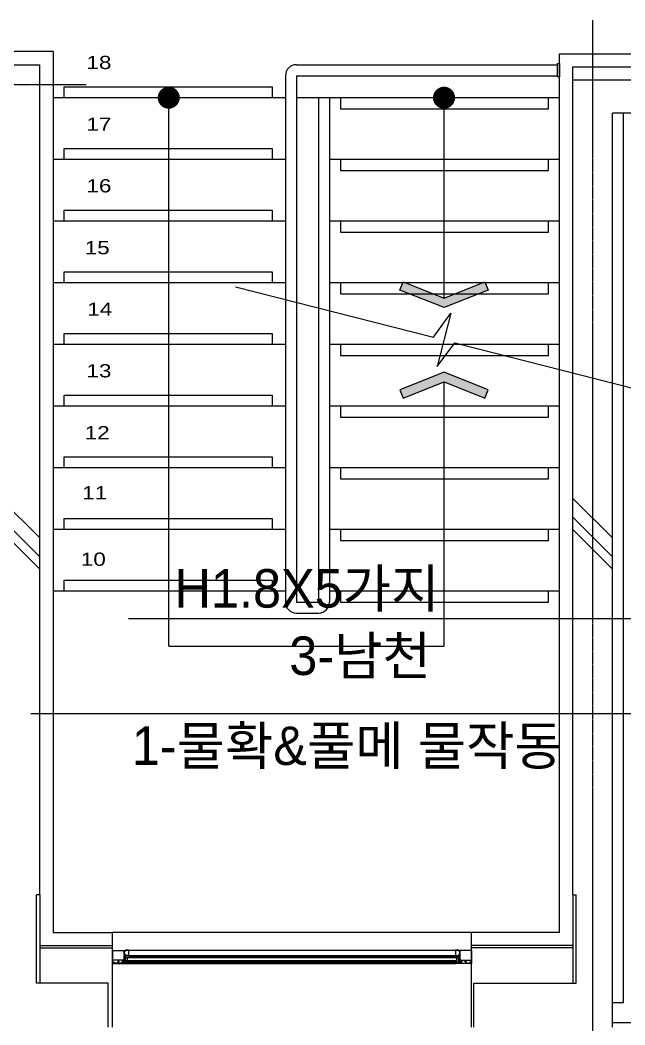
# Model space of a CAD drawing. Header units: inches. Extents: x 58 to 28157, y 27 to 25596.
# Drawn here: x 7058 to 9804, y 9343 to 13906 of the extents above; entities that cross this region are included whole.
import ezdxf
from ezdxf.enums import TextEntityAlignment as Align

# ---------------------------------------------------------------- set-up
doc = ezdxf.new("R2010")
doc.units = ezdxf.units.IN
doc.header["$MEASUREMENT"] = 0
doc.linetypes.add('CEN', pattern=[62, 60, -1, 0, -1])
for name, color, linetype in [('00-DIM', 1, 'Continuous'), ('9', 9, 'Continuous'), ('CEN', 1, 'CEN'), ('CONC', 2, 'Continuous'), ('DIM', 8, 'Continuous'), ('DOOR', 4, 'Continuous'), ('ele', 7, 'Continuous'), ('FIN', 6, 'Continuous'), ('PLANT-05-INCHUL-TEXT', 7, 'Continuous'), ('SHEET', 1, 'Continuous'), ('STAIR', 7, 'Continuous'), ('WAL', 7, 'Continuous'), ('문', 4, 'Continuous')]:
    doc.layers.add(name, color=color, linetype=linetype)
doc.styles.add('GHS', font='Dotum.ttf')
doc.styles.add('돋음', font='Dotum.ttf')
doc.dimstyles.new('small', dxfattribs={"dimscale": 1200, "dimtxt": 3, "dimasz": 2, "dimexe": 0, "dimexo": 0, "dimgap": 1, "dimtad": 1, "dimdec": 0, "dimrnd": 0.25, "dimzin": 12, "dimdsep": 46, "dimlunit": 6, "dimtxsty": '돋음', "dimblk": 'DOTSMALL', "dimcen": 5, "dimclrd": 1, "dimclre": 1, "dimclrt": 256, "dimazin": 0, "dimtfac": 1, "dimtdec": 0, "dimtmove": 0, "dimatfit": 2, "dimldrblk": 'DATUMFILLED', "dimfxl": 0, "dimtolj": 1, "dimtzin": 0, "dimarcsym": 0})

# ---------------------------------------------------------------- blocks, each defined once
blk = doc.blocks.new('ARROWX')
blk.add_lwpolyline([(-0.2, -0.5), (-0.293, -0.463), (-0.108, 0), (-0.293, 0.463), (-0.2, 0.5), (0, 0)], close=True)
for points in [[(-0.2, 0.5), (-0.293, 0.463), (0, 0), (-0.108, 0)], [(0, 0), (-0.108, 0), (-0.2, -0.5), (-0.293, -0.463)]]:
    blk.add_solid(points)
blk = doc.blocks.new('_DOTSMALL')
at = {"color": 0, "linetype": 'ByBlock', "const_width": 0.5}
blk.add_lwpolyline([(-0.0625, 0, 1), (0.0625, 0, 1)], format="xyb", close=True, dxfattribs=at)
blk = doc.blocks.new('DOT')
at = {"layer": 'DIM', "color": 0, "linetype": 'ByBlock'}
blk.add_line((-0.5, 0), (-1, 0), dxfattribs=at)
at = {"layer": 'DIM', "color": 0, "linetype": 'ByBlock', "const_width": 0.5}
blk.add_lwpolyline([(-0.25, 0, 1), (0.25, 0, 1)], format="xyb", close=True, dxfattribs=at)

msp = doc.modelspace()

# ---------------------------------------------------------------- linework, layer by layer
at = {"layer": '9'}
for p, q in [((9568.1, 13633.3), (9568.1, 13693.3)), ((9568.1, 13693.3), (11408.1, 13693.3)), ((7148.1, 11554.2), (6968.1, 11734.2)), ((9748.1, 11554.2), (9568.1, 11734.2)), ((7148.1, 11469.1), (6968.1, 11649.1)), ((9748.1, 11469.1), (9568.1, 11649.1)), ((7148.1, 11412.5), (6968.1, 11592.5)), ((9748.1, 11412.5), (9568.1, 11592.5)), ((7148.1, 9933.3), (7148.1, 9533.3)), ((9568.1, 9933.3), (9568.1, 9533.3)), ((7148.1, 9703.3), (7478.1, 9703.3)), ((7148.1, 9693.3), (7478.1, 9693.3)), ((9568.1, 9703.3), (9108.1, 9703.3)), ((9568.1, 9693.3), (9108.1, 9693.3))]:
    msp.add_line(p, q, dxfattribs=at)
at = {"layer": 'CEN'}
for p, q in [((9658.1, 9054.3), (9658.1, 13905.7)), ((3258.1, 13613.3), (7358.1, 13613.3))]:
    msp.add_line(p, q, dxfattribs=at)
at = {"layer": 'CONC', "linetype": 'Continuous'}
for p, q in [((6868.1, 13703.3), (7148.1, 13703.3)), ((7148.1, 9933.3), (7148.1, 13703.3)), ((7133.1, 9533.3), (7133.1, 9933.3)), ((7148.1, 9933.3), (7133.1, 9933.3)), ((9568.1, 9933.3), (9583.1, 9933.3)), ((9583.1, 9533.3), (9583.1, 9933.3)), ((7458.1, 9533.3), (7133.1, 9533.3)), ((7458.1, 9333.3), (7458.1, 9533.3)), ((9118.1, 9533.3), (9583.1, 9533.3))]:
    msp.add_line(p, q, dxfattribs=at)
at = {"layer": 'CONC'}
for p, q in [((9568.1, 9933.3), (9568.1, 13633.3)), ((11398.1, 13633.3), (9568.1, 13633.3)), ((9748.1, 9333.3), (9748.1, 13483.3)), ((11398.1, 13483.3), (9748.1, 13483.3)), ((9798.1, 9443.3), (9798.1, 13483.3)), ((9118.1, 9333.3), (9118.1, 9533.3))]:
    msp.add_line(p, q, dxfattribs=at)
at = {"layer": 'DOOR', "color": 4}
for p, q in [((8313.1, 13703.3), (9498.1, 13703.3)), ((8263.1, 13653.3), (8263.1, 11263.3)), ((8313.1, 13653.3), (8313.1, 11263.3)), ((8313.1, 13653.3), (9498.1, 13653.3)), ((8413.1, 13553.3), (8413.1, 11263.3)), ((8463.1, 13553.3), (8463.1, 11263.3)), ((8313.1, 11263.3), (8413.1, 11263.3)), ((8313.1, 11213.3), (8413.1, 11213.3))]:
    msp.add_line(p, q, dxfattribs=at)
msp.add_lwpolyline([(9508.1, 13708.3), (9508.1, 13648.3), (9498.1, 13648.3), (9498.1, 13708.3)], close=True, dxfattribs=at)
for centre, start, end in [((8313.1, 13653.3), 90, 180), ((8313.1, 11263.3), 180, 270), ((8413.1, 11263.3), 270, 0)]:
    msp.add_arc(centre, 50, start, end, dxfattribs=at)
at = {"layer": 'ele', "color": 4}
for p, q in [((8263.1, 13553.3), (7208.1, 13553.3)), ((9508.1, 13553.3), (8313.1, 13553.3))]:
    msp.add_line(p, q, dxfattribs=at)
at = {"layer": 'ele'}
for p, q in [((8263.1, 13273.3), (7208.1, 13273.3)), ((9508.1, 13273.3), (8463.1, 13273.3)), ((8263.1, 12993.3), (7208.1, 12993.3)), ((9508.1, 12993.3), (8463.1, 12993.3)), ((8263.1, 12713.3), (7208.1, 12713.3)), ((9508.1, 12713.3), (8463.1, 12713.3)), ((8263.1, 12433.3), (7208.1, 12433.3)), ((9508.1, 12433.3), (8463.1, 12433.3)), ((8263.1, 12153.3), (7208.1, 12153.3)), ((9508.1, 12153.3), (8463.1, 12153.3)), ((8263.1, 11873.3), (7208.1, 11873.3)), ((9508.1, 11873.3), (8463.1, 11873.3)), ((8263.1, 11593.3), (7208.1, 11593.3)), ((9508.1, 11593.3), (8463.1, 11593.3)), ((8263.1, 11313.3), (7208.1, 11313.3)), ((9508.1, 11313.3), (8463.1, 11313.3)), ((7733.1, 11063.3), (8983.1, 11063.3)), ((9108.1, 9763.3), (7478.1, 9763.3))]:
    msp.add_line(p, q, dxfattribs=at)
at = {"layer": 'ele', "color": 5}
for points in [[(7258.1, 13553.3), (7258.1, 13603.3), (8203.1, 13603.3), (8203.1, 13553.3)], [(8513.1, 13553.3), (8513.1, 13503.3), (9458.1, 13503.3), (9458.1, 13553.3)], [(7258.1, 13273.3), (7258.1, 13323.3), (8203.1, 13323.3), (8203.1, 13273.3)], [(8513.1, 13273.3), (8513.1, 13223.3), (9458.1, 13223.3), (9458.1, 13273.3)], [(7258.1, 12993.3), (7258.1, 13043.3), (8203.1, 13043.3), (8203.1, 12993.3)], [(8513.1, 12993.3), (8513.1, 12943.3), (9458.1, 12943.3), (9458.1, 12993.3)], [(7258.1, 12713.3), (7258.1, 12763.3), (8203.1, 12763.3), (8203.1, 12713.3)], [(8513.1, 12713.3), (8513.1, 12663.3), (9458.1, 12663.3), (9458.1, 12713.3)], [(7258.1, 12433.3), (7258.1, 12483.3), (8203.1, 12483.3), (8203.1, 12433.3)], [(8513.1, 12433.3), (8513.1, 12383.3), (9458.1, 12383.3), (9458.1, 12433.3)], [(7258.1, 12153.3), (7258.1, 12203.3), (8203.1, 12203.3), (8203.1, 12153.3)], [(8513.1, 12153.3), (8513.1, 12103.3), (9458.1, 12103.3), (9458.1, 12153.3)], [(7258.1, 11873.3), (7258.1, 11923.3), (8203.1, 11923.3), (8203.1, 11873.3)], [(8513.1, 11873.3), (8513.1, 11823.3), (9458.1, 11823.3), (9458.1, 11873.3)], [(7258.1, 11593.3), (7258.1, 11643.3), (8203.1, 11643.3), (8203.1, 11593.3)], [(8513.1, 11593.3), (8513.1, 11543.3), (9458.1, 11543.3), (9458.1, 11593.3)], [(7258.1, 11313.3), (7258.1, 11363.3), (8203.1, 11363.3), (8203.1, 11313.3)], [(8513.1, 11313.3), (8513.1, 11263.3), (9458.1, 11263.3), (9458.1, 11313.3)]]:
    msp.add_lwpolyline(points, dxfattribs=at)
at = {"layer": 'FIN'}
for p, q in [((7208.1, 13763.3), (6858.1, 13763.3)), ((7208.1, 13763.3), (7208.1, 9763.3)), ((9508.1, 9763.3), (9508.1, 13753.3)), ((9508.1, 13753.3), (10818.1, 13753.3)), ((7208.1, 9763.3), (7478.1, 9763.3)), ((7478.1, 9333.3), (7478.1, 9763.3)), ((9508.1, 9763.3), (9108.1, 9763.3)), ((9108.1, 9333.3), (9108.1, 9763.3))]:
    msp.add_line(p, q, dxfattribs=at)
at = {"layer": 'STAIR', "color": 7, "linetype": 'Continuous'}
for p, q in [((7733.1, 11063.3), (7733.1, 13553.3)), ((8983.1, 12643.1), (8983.1, 13553.3)), ((8983.1, 11063.3), (8983.1, 12263.4))]:
    msp.add_line(p, q, dxfattribs=at)
at = {"layer": 'STAIR', "color": 7, "linetype": 'Continuous', "const_width": 50}
for points in [[(7733.1, 13578.3, 1), (7733.1, 13528.3, 1)], [(8983.1, 13578.3, 1), (8983.1, 13528.3, 1)]]:
    msp.add_lwpolyline(points, format="xyb", close=True, dxfattribs=at)
at = {"layer": 'STAIR'}
msp.add_lwpolyline([(8036.6, 12695.2), (8934.7, 12465.7), (9014.1, 12574.4), (8952.2, 12332.2), (9031.5, 12440.9), (9929.6, 12211.4)], dxfattribs=at)
at = {"layer": 'WAL'}
msp.add_line((9798.1, 9443.3), (9748.1, 9443.3), dxfattribs=at)
at = {"layer": 'WAL', "linetype": 'Continuous'}
msp.add_line((9898.1, 9353.3), (9748.1, 9353.3), dxfattribs=at)
at = {"layer": '문', "color": 7}
for p, q in [((7478.1, 9681.3), (7478.1, 9622.3)), ((9108.1, 9681.3), (9108.1, 9622.3))]:
    msp.add_line(p, q, dxfattribs=at)
at = {"layer": '문', "color": 8}
for p, q in [((7478.1, 9681.3), (7531.1, 9681.3)), ((7508.1, 9681.3), (7531.1, 9681.3)), ((7531.1, 9681.3), (7531.1, 9682.3)), ((7531.1, 9681.3), (7531.1, 9637.3)), ((7531.1, 9678.3), (7536.1, 9678.3)), ((7531.1, 9663.3), (7531.1, 9678.3)), ((7536.1, 9678.3), (7536.1, 9683.3)), ((7551.1, 9683.3), (7536.1, 9683.3)), ((7536.1, 9683.3), (7551.1, 9683.3)), ((7551.1, 9683.3), (7551.1, 9658.3)), ((7551.1, 9683.3), (9035.1, 9683.3)), ((9050.1, 9683.3), (9035.1, 9683.3)), ((9035.1, 9683.3), (9050.1, 9683.3)), ((9035.1, 9683.3), (9035.1, 9658.3)), ((9050.1, 9678.3), (9050.1, 9683.3)), ((9055.1, 9678.3), (9050.1, 9678.3)), ((9055.1, 9681.3), (9055.1, 9682.3)), ((9108.1, 9681.3), (9055.1, 9681.3)), ((9078.1, 9681.3), (9055.1, 9681.3)), ((9055.1, 9681.3), (9055.1, 9637.3)), ((9055.1, 9663.3), (9055.1, 9678.3)), ((9108.1, 9637.3), (9108.1, 9681.6)), ((9108.1, 9681.3), (9108.1, 9629.1)), ((7478.1, 9637.3), (7478.1, 9668.3)), ((7478.1, 9668), (7478.1, 9629.1)), ((7531.1, 9637.3), (7478.1, 9637.3)), ((7483.6, 9627.3), (7478.1, 9627.3)), ((7478.1, 9627.3), (7478.1, 9622.3)), ((7478.1, 9627), (7478.1, 9622.3)), ((7478.4, 9628.8), (7485, 9628.8)), ((7483.5, 9627.3), (7478.4, 9627.3)), ((7483.6, 9625.8), (7483.6, 9627.3)), ((7483.8, 9626.2), (7483.8, 9627)), ((7485.3, 9628.5), (7485.3, 9626.2)), ((7502.1, 9627.3), (7500.6, 9627.3)), ((7500.6, 9627.3), (7500.6, 9625.8)), ((7502.1, 9631.8), (7502.1, 9627.3)), ((7508.1, 9632.8), (7503.1, 9632.8)), ((7503.6, 9631.2), (7506.6, 9631.2)), ((7503.6, 9623.8), (7503.6, 9631.2)), ((7506.6, 9631.2), (7506.6, 9630.8)), ((7506.6, 9630.8), (7508.1, 9630.8)), ((7508.6, 9631.3), (7508.6, 9632.3)), ((7520.6, 9632.3), (7520.6, 9631.3)), ((7525.6, 9632.8), (7521.1, 9632.8)), ((7521.1, 9630.8), (7522.6, 9630.8)), ((7522.6, 9630.8), (7522.6, 9631.2)), ((7522.6, 9631.2), (7525.1, 9631.2)), ((7525.6, 9636.3), (7525.6, 9632.8)), ((7525.6, 9630.7), (7525.6, 9623.8)), ((7530.6, 9637.3), (7526.6, 9637.3)), ((7527.1, 9635.8), (7530.6, 9635.8)), ((7527.1, 9627.3), (7527.1, 9635.8)), ((7528.6, 9627.3), (7527.1, 9627.3)), ((7528.3, 9634.7), (7528.3, 9635.8)), ((7528.3, 9635.8), (7532.1, 9635.8)), ((7528.6, 9625.8), (7528.6, 9627.3)), ((7531.4, 9633.5), (7528.7, 9634.2)), ((7536.1, 9663.3), (7531.1, 9663.3)), ((7531.1, 9638.3), (7531.1, 9657.8)), ((7531.1, 9636.3), (7531.1, 9636.8)), ((7531.6, 9658.3), (7535.6, 9658.3)), ((7532.1, 9637.8), (7531.6, 9637.8)), ((7532.1, 9635.8), (7532.1, 9637.8)), ((7532.1, 9627.8), (7532.1, 9632.5)), ((7536.1, 9623.8), (7532.1, 9627.8)), ((7536.1, 9656.8), (7533.1, 9653.8)), ((7533.1, 9653.8), (7533.1, 9650.8)), ((7533.1, 9650.8), (7536.1, 9647.8)), ((7536.1, 9646.8), (7533.1, 9643.8)), ((7533.1, 9643.8), (7533.1, 9640.8)), ((7533.1, 9640.8), (7536.1, 9637.8)), ((7536.1, 9658.3), (7536.1, 9663.3)), ((7551.1, 9658.3), (7536.1, 9658.3)), ((7536.1, 9657.8), (7536.1, 9656.8)), ((7536.1, 9647.8), (7536.1, 9646.8)), ((7536.1, 9637.8), (7536.1, 9626.8)), ((7537.3, 9630.3), (7537.3, 9652.3)), ((7537.3, 9652.3), (9048.9, 9652.3)), ((9040.9, 9647.3), (7537.3, 9647.3)), ((7537.3, 9635.3), (9040.9, 9635.3)), ((7537.3, 9630.3), (9048.9, 9630.3)), ((7545.3, 9635.3), (7545.3, 9647.3)), ((7545.6, 9627.3), (7545.6, 9625.8)), ((7551.1, 9627.3), (7545.6, 9627.3)), ((7551.1, 9658.3), (9035.1, 9658.3)), ((7551.1, 9622.3), (7551.1, 9627.3)), ((7551.1, 9627.3), (9035.1, 9627.3)), ((9035.1, 9658.3), (9050.1, 9658.3)), ((9035.1, 9627.3), (9040.6, 9627.3)), ((9035.1, 9622.3), (9035.1, 9627.3)), ((9040.6, 9627.3), (9040.6, 9625.8)), ((9040.9, 9635.3), (9040.9, 9647.3)), ((9048.9, 9630.3), (9048.9, 9652.3)), ((9050.1, 9663.3), (9055.1, 9663.3)), ((9050.1, 9658.3), (9050.1, 9663.3)), ((9050.1, 9657.8), (9050.1, 9656.8)), ((9050.1, 9656.8), (9053.1, 9653.8)), ((9053.1, 9650.8), (9050.1, 9647.8)), ((9050.1, 9647.8), (9050.1, 9646.8)), ((9050.1, 9646.8), (9053.1, 9643.8)), ((9053.1, 9640.8), (9050.1, 9637.8)), ((9050.1, 9637.8), (9050.1, 9626.8)), ((9050.1, 9623.8), (9054.1, 9627.8)), ((9054.6, 9658.3), (9050.6, 9658.3)), ((9053.1, 9653.8), (9053.1, 9650.8)), ((9053.1, 9643.8), (9053.1, 9640.8)), ((9054.1, 9637.8), (9054.6, 9637.8)), ((9054.1, 9635.8), (9054.1, 9637.8)), ((9057.9, 9635.8), (9054.1, 9635.8)), ((9054.1, 9627.8), (9054.1, 9632.5)), ((9054.8, 9633.5), (9057.5, 9634.2)), ((9055.1, 9638.3), (9055.1, 9657.8)), ((9055.1, 9637.3), (9108.1, 9637.3)), ((9055.1, 9636.3), (9055.1, 9636.8)), ((9055.6, 9637.3), (9059.6, 9637.3)), ((9059.1, 9635.8), (9055.6, 9635.8)), ((9057.6, 9627.3), (9059.1, 9627.3)), ((9057.6, 9625.8), (9057.6, 9627.3)), ((9057.9, 9634.7), (9057.9, 9635.8)), ((9059.1, 9627.3), (9059.1, 9635.8)), ((9060.6, 9636.3), (9060.6, 9632.8)), ((9060.6, 9632.8), (9065.1, 9632.8)), ((9060.6, 9630.7), (9060.6, 9623.8)), ((9063.6, 9631.2), (9061.1, 9631.2)), ((9063.6, 9630.8), (9063.6, 9631.2)), ((9065.1, 9630.8), (9063.6, 9630.8)), ((9065.6, 9632.3), (9065.6, 9631.3)), ((9077.6, 9631.3), (9077.6, 9632.3)), ((9078.1, 9632.8), (9083.1, 9632.8)), ((9079.6, 9630.8), (9078.1, 9630.8)), ((9082.6, 9631.2), (9079.6, 9631.2)), ((9079.6, 9631.2), (9079.6, 9630.8)), ((9082.6, 9623.8), (9082.6, 9631.2)), ((9084.1, 9631.8), (9084.1, 9627.3)), ((9084.1, 9627.3), (9085.6, 9627.3)), ((9085.6, 9627.3), (9085.6, 9625.8)), ((9100.9, 9628.5), (9100.9, 9626.2)), ((9107.8, 9628.8), (9101.2, 9628.8)), ((9102.4, 9626.2), (9102.4, 9627)), ((9102.6, 9627.3), (9108.1, 9627.3)), ((9102.6, 9625.8), (9102.6, 9627.3)), ((9102.7, 9627.3), (9107.8, 9627.3)), ((9108.1, 9627.3), (9108.1, 9622.3)), ((9108.1, 9627), (9108.1, 9622.3)), ((7478.1, 9622.3), (7477.6, 9622.3)), ((7478.1, 9622.3), (7551.1, 9622.3)), ((7479.6, 9623.8), (7479.6, 9625.8)), ((7479.6, 9625.8), (7483.6, 9625.8)), ((7502.1, 9623.8), (7479.6, 9623.8)), ((7485, 9625.9), (7484.1, 9625.9)), ((7500.6, 9625.8), (7502.1, 9625.8)), ((7502.1, 9625.8), (7502.1, 9623.8)), ((7525.6, 9623.8), (7503.6, 9623.8)), ((7527.1, 9623.8), (7527.1, 9625.8)), ((7527.1, 9625.8), (7528.6, 9625.8)), ((7549.6, 9623.8), (7527.1, 9623.8)), ((7536.1, 9626.8), (7536.9, 9625.8)), ((7546.3, 9623.8), (7536.1, 9623.8)), ((7536.9, 9625.8), (7540.8, 9625.8)), ((7540.8, 9625.8), (7541.1, 9625.5)), ((7541.1, 9625.5), (7546.8, 9625.5)), ((7545.6, 9625.8), (7549.6, 9625.8)), ((7547.1, 9625.2), (7547.1, 9624.6)), ((7549.6, 9625.8), (7549.6, 9623.8)), ((7551.1, 9622.3), (9035.1, 9622.3)), ((9108.1, 9622.3), (9035.1, 9622.3)), ((9036.6, 9625.8), (9036.6, 9623.8)), ((9040.6, 9625.8), (9036.6, 9625.8)), ((9036.6, 9623.8), (9059.1, 9623.8)), ((9039.1, 9625.2), (9039.1, 9624.6)), ((9045.1, 9625.5), (9039.4, 9625.5)), ((9040, 9623.8), (9050.1, 9623.8)), ((9045.4, 9625.8), (9045.1, 9625.5)), ((9049.3, 9625.8), (9045.4, 9625.8)), ((9050.1, 9626.8), (9049.3, 9625.8)), ((9059.1, 9625.8), (9057.6, 9625.8)), ((9059.1, 9623.8), (9059.1, 9625.8)), ((9060.6, 9623.8), (9082.6, 9623.8)), ((9084.1, 9625.8), (9084.1, 9623.8)), ((9085.6, 9625.8), (9084.1, 9625.8)), ((9084.1, 9623.8), (9106.6, 9623.8)), ((9101.2, 9625.9), (9102.1, 9625.9)), ((9106.6, 9625.8), (9102.6, 9625.8)), ((9106.6, 9623.8), (9106.6, 9625.8)), ((9108.1, 9622.3), (9108.6, 9622.3))]:
    msp.add_line(p, q, dxfattribs=at)
at = {"layer": '문', "color": 8, "linetype": 'Continuous'}
for p, q in [((7531.1, 9681), (7530.8, 9681.3)), ((9055.1, 9681), (9055.4, 9681.3))]:
    msp.add_line(p, q, dxfattribs=at)
at = {"layer": '문', "color": 8}
for centre, radius, start, end in [((7478.4, 9629.1), 0.3, 180, 270), ((7478.4, 9627), 0.3, 90, 180), ((7483.5, 9627), 0.3, 0, 90), ((7485, 9628.5), 0.3, 0, 90), ((7503.1, 9631.8), 1, 90, 180), ((7508.1, 9632.3), 0.5, 0, 90), ((7508.1, 9631.3), 0.5, 270, 0), ((7521.1, 9632.3), 0.5, 90, 180), ((7521.1, 9631.3), 0.5, 180, 270), ((7525.1, 9630.7), 0.5, 0, 90), ((7526.6, 9636.3), 1, 90, 180), ((7528.8, 9634.7), 0.5, 180, 255.2564), ((7530.6, 9636.8), 0.5, 0, 90), ((7530.6, 9636.3), 0.5, 270, 0), ((7531.6, 9657.8), 0.5, 90, 180), ((7531.6, 9638.3), 0.5, 180, 270), ((7531.1, 9632.5), 1, 0, 75.2564), ((7535.6, 9657.8), 0.5, 0, 90), ((9050.6, 9657.8), 0.5, 90, 180), ((9055.1, 9632.5), 1, 104.7436, 180), ((9054.6, 9657.8), 0.5, 0, 90), ((9054.6, 9638.3), 0.5, 270, 0), ((9055.6, 9636.8), 0.5, 90, 180), ((9055.6, 9636.3), 0.5, 180, 270), ((9057.4, 9634.7), 0.5, 284.7436, 0), ((9059.6, 9636.3), 1, 0, 90), ((9061.1, 9630.7), 0.5, 90, 180), ((9065.1, 9632.3), 0.5, 0, 90), ((9065.1, 9631.3), 0.5, 270, 0), ((9078.1, 9632.3), 0.5, 90, 180), ((9078.1, 9631.3), 0.5, 180, 270), ((9083.1, 9631.8), 1, 0, 90), ((9101.2, 9628.5), 0.3, 90, 180), ((9102.7, 9627), 0.3, 90, 180), ((9107.8, 9629.1), 0.3, 270, 0), ((9107.8, 9627), 0.3, 0, 90), ((7484.1, 9626.2), 0.3, 180, 270), ((7485, 9626.2), 0.3, 270, 0), ((7546.3, 9624.6), 0.85, 270, 0), ((7546.8, 9625.2), 0.3, 0, 90), ((9039.4, 9625.2), 0.3, 90, 180), ((9040, 9624.6), 0.85, 180, 270), ((9101.2, 9626.2), 0.3, 180, 270), ((9102.1, 9626.2), 0.3, 270, 0)]:
    msp.add_arc(centre, radius, start, end, dxfattribs=at)

# ---------------------------------------------------------------- block references
at = {"layer": 'STAIR', "color": 7, "linetype": 'Continuous', "yscale": 400, "zscale": 400, "rotation": 270}
for p, xscale in [((8983.1, 12600), 400), ((8983.1, 12306.5), -400)]:
    msp.add_blockref('ARROWX', p, dxfattribs=dict(at, xscale=xscale))

# ---------------------------------------------------------------- texts
at = {"layer": 'PLANT-05-INCHUL-TEXT', "style": 'GHS'}
for s, p in [('H1.8X5가지', (8962.4, 11325.4)), ('3-남천', (8923.2, 11019.5)), ('1-물확&풀메 물작동', (9522.3, 10611.1))]:
    msp.add_text(s, height=175, dxfattribs=at).set_placement(p, align=Align.MIDDLE_RIGHT)
at = {"layer": 'SHEET', "color": 3, "style": 'GHS', "width": 1.3}
for s, p in [('18', (7473, 13683.4)), ('17', (7473, 13403.4)), ('16', (7473, 13123.4)), ('15', (7465, 12842.4)), ('14', (7476.7, 12563.4)), ('13', (7473, 12283.4)), ('12', (7465, 12002.4)), ('11', (7453.6, 11729.6)), ('10', (7447.3, 11427.9))]:
    msp.add_text(s, height=60, dxfattribs=at).set_placement(p, align=Align.RIGHT)

# ---------------------------------------------------------------- leaders
at = {"layer": '00-DIM', "color": 1}
for points, override in [([(10961.1, 11213), (10020.8, 10755.5), (7106.9, 10755.5)], {"dimscale": 50, "dimasz": 1, "dimexe": 2.5, "dimexo": 2, "dimtxsty": 'GHS', "dimcen": 1, "dimclrt": 7, "dimtofl": 0, "dimldrblk": 'Dot'}), ([(10299.4, 11186.9), (9012, 11186.9), (7550.8, 11186.9)], {"dimscale": 60, "dimasz": 1, "dimexe": 2.5, "dimexo": 2, "dimrnd": 1, "dimtxsty": 'GHS', "dimcen": 1, "dimclrt": 7, "dimtofl": 0, "dimldrblk": 'Dot'})]:
    msp.add_leader(points, dimstyle='small', override=override, dxfattribs=at)

doc.saveas('drawing.dxf')
